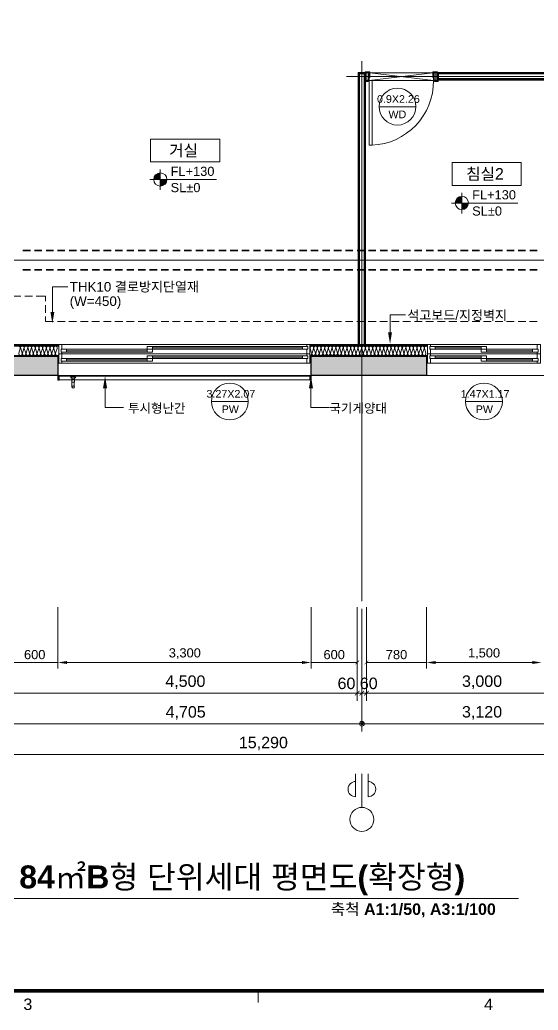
# Model space of a CAD drawing. Header units: millimetres. Extents: x 906 to 41302, y 848 to 28850.
# Drawn here: x 16020 to 22771, y 848 to 13748 of the extents above; entities that cross this region are included whole.
import ezdxf

# ---------------------------------------------------------------- set-up
doc = ezdxf.new("R2010")
doc.units = ezdxf.units.MM
for name, color, linetype in [('PDF_0', 7, 'Continuous'), ('PDF_A-ANNO-LEAD', 7, 'Continuous'), ('PDF_A-ANNO-PONT', 7, 'Continuous'), ('PDF_A-ANNO-TITL', 7, 'Continuous'), ('PDF_A-FLOR-ROOM-IDEN', 7, 'Continuous'), ('PDF_A-ST-AXIS-CEN', 7, 'Continuous'), ('PDF_A-ST-AXIS-DIM', 7, 'Continuous'), ('PDF_A-WIN-IDEN', 7, 'Continuous'), ('PDF_X-FORM(동탄)$G-BORD-FORM', 7, 'Continuous'), ('PDF_X-단위세대$및$주동평면도$A-DETL-HAND', 7, 'Continuous'), ('PDF_X-단위세대$및$주동평면도$A-DOOR', 7, 'Continuous'), ('PDF_X-단위세대$및$주동평면도$A-FIN-INSL', 7, 'Continuous'), ('PDF_X-단위세대$및$주동평면도$A-FIN-INSL-HID', 7, 'Continuous'), ('PDF_X-단위세대$및$주동평면도$A-FLOR-FLIN-TYP', 7, 'Continuous'), ('PDF_X-단위세대$및$주동평면도$A-FLOR-FLIN-TYP2', 7, 'Continuous'), ('PDF_X-단위세대$및$주동평면도$A-ST-AXIS-CEN', 7, 'Continuous'), ('PDF_X-단위세대$및$주동평면도$A-ST-AXIS-CEN-SUB', 7, 'Continuous'), ('PDF_X-단위세대$및$주동평면도$A-ST-CONC', 7, 'Continuous'), ('PDF_X-단위세대$및$주동평면도$A-WALL-DRY', 7, 'Continuous'), ('PDF_X-단위세대$및$주동평면도$A-WIN', 7, 'Continuous'), ('PDF_문자', 7, 'Continuous')]:
    doc.layers.add(name, color=color, linetype=linetype)
doc.layers.add('PDF_X-단위세대$및$주동평면도$A-FIN-INSL-HAT', color=7, linetype='Continuous', true_color=0x666666)
doc.layers.add('PDF_X-단위세대$및$주동평면도$S-ST-CONC-PAT1', color=7, linetype='Continuous', true_color=0xb7b7b7)
doc.styles.add('PDF Arial', font='arial.ttf')
doc.styles.add('PDF Arial Bold', font='arialbd.ttf')

msp = doc.modelspace()

# ---------------------------------------------------------------- linework, layer by layer
at = {"layer": 'PDF_0', "lineweight": 13}
msp.add_lwpolyline([(20594, 4577), (20355, 4577)], close=True, dxfattribs=at)
for radius in [30.2, 30.2, 15.3, 15.3]:
    msp.add_circle((20475, 4578), radius, dxfattribs=at)
at = {"layer": 'PDF_0', "transparency": 33554559}
for points in [[(20388, 5355), (20393, 5350), (20436, 5404)], [(20393, 5350), (20436, 5404), (20441, 5399)], [(20556, 5404), (20513, 5350), (20508, 5355)], [(20561, 5399), (20556, 5404), (20513, 5350)], [(20381, 4950), (20388, 4943), (20442, 5010)], [(20381, 4950), (20388, 4943), (20442, 5010)], [(20388, 4943), (20442, 5010), (20448, 5004)], [(20388, 4943), (20442, 5010), (20448, 5004)], [(20501, 5010), (20448, 4943), (20442, 4950)], [(20442, 4950), (20448, 4943), (20501, 5010)], [(20507, 5004), (20501, 5010), (20448, 4943)], [(20448, 4943), (20501, 5010), (20507, 5004)], [(20561, 5010), (20507, 4943), (20501, 4950)], [(20561, 5010), (20507, 4943), (20501, 4950)], [(20568, 5004), (20561, 5010), (20507, 4943)], [(20568, 5004), (20561, 5010), (20507, 4943)]]:
    msp.add_solid(points, dxfattribs=at)
at = {"layer": 'PDF_A-ANNO-LEAD', "lineweight": 9}
for points in [[(16444, 9941), (16444, 10271), (16644, 10271)], [(20842, 9676), (20842, 9906), (21042, 9906)], [(17130, 8948), (17130, 8697), (17370, 8697)], [(19812, 8948), (19812, 8697), (20052, 8697)]]:
    msp.add_lwpolyline(points, dxfattribs=at)
at = {"layer": 'PDF_A-ANNO-LEAD', "transparency": 33554559}
for points in [[(16470, 9941), (16444, 9792), (16419, 9941)], [(20867, 9676), (20842, 9526), (20816, 9676)], [(17104, 8948), (17130, 9108), (17157, 8948)], [(19786, 8948), (19812, 9108), (19838, 8948)]]:
    msp.add_solid(points, dxfattribs=at)
at = {"layer": 'PDF_A-ANNO-PONT', "lineweight": 13}
for points in [[(17850, 11800), (17850, 11532)], [(18580, 11666), (17715, 11666)], [(21776, 11496), (21776, 11227)], [(22505, 11361), (21642, 11361)]]:
    msp.add_lwpolyline(points, dxfattribs=at)
for centre in [(17850, 11667), (21777, 11362)]:
    msp.add_circle(centre, 86.3, dxfattribs=at)
at = {"layer": 'PDF_A-ANNO-PONT', "transparency": 33554559}
for points in [[(17806, 11741), (17850, 11733), (17795, 11733)], [(17820, 11748), (17850, 11741), (17806, 11741)], [(17850, 11741), (17806, 11741), (17850, 11733)], [(17835, 11752), (17850, 11748), (17820, 11748)], [(17850, 11748), (17820, 11748), (17850, 11741)], [(17850, 11753), (17850, 11752), (17835, 11752)], [(17850, 11752), (17835, 11752), (17850, 11748)], [(17765, 11682), (17850, 11666), (17764, 11666)], [(17768, 11696), (17850, 11682), (17765, 11682)], [(17850, 11682), (17765, 11682), (17850, 11666)], [(17775, 11709), (17850, 11696), (17768, 11696)], [(17850, 11696), (17768, 11696), (17850, 11682)], [(17784, 11722), (17850, 11709), (17775, 11709)], [(17850, 11709), (17775, 11709), (17850, 11696)], [(17795, 11733), (17850, 11722), (17784, 11722)], [(17850, 11722), (17784, 11722), (17850, 11709)], [(17850, 11733), (17795, 11733), (17850, 11722)], [(17937, 11666), (17850, 11666), (17936, 11651)], [(17850, 11666), (17936, 11651), (17850, 11651)], [(17936, 11651), (17850, 11651), (17931, 11636)], [(17850, 11651), (17931, 11636), (17850, 11636)], [(17931, 11636), (17850, 11636), (17925, 11624)], [(17850, 11636), (17925, 11624), (17850, 11624)], [(17925, 11624), (17850, 11624), (17917, 11611)], [(17850, 11624), (17917, 11611), (17850, 11611)], [(17917, 11611), (17850, 11611), (17906, 11600)], [(17850, 11611), (17906, 11600), (17850, 11600)], [(17906, 11600), (17850, 11600), (17893, 11592)], [(17850, 11600), (17893, 11592), (17850, 11592)], [(17893, 11592), (17850, 11592), (17879, 11586)], [(17850, 11592), (17879, 11586), (17850, 11586)], [(17850, 11586), (17850, 11581), (17865, 11581)], [(17850, 11586), (17879, 11586), (17865, 11581)], [(17850, 11581), (17865, 11581), (17850, 11580)], [(21691, 11376), (21776, 11361), (21689, 11361)], [(21695, 11391), (21776, 11376), (21691, 11376)], [(21776, 11376), (21691, 11376), (21776, 11361)], [(21701, 11405), (21776, 11391), (21695, 11391)], [(21776, 11391), (21695, 11391), (21776, 11376)], [(21710, 11416), (21776, 11405), (21701, 11405)], [(21776, 11405), (21701, 11405), (21776, 11391)], [(21720, 11427), (21776, 11416), (21710, 11416)], [(21776, 11416), (21710, 11416), (21776, 11405)], [(21733, 11436), (21776, 11427), (21720, 11427)], [(21776, 11427), (21720, 11427), (21776, 11416)], [(21747, 11443), (21776, 11436), (21733, 11436)], [(21776, 11436), (21733, 11436), (21776, 11427)], [(21761, 11446), (21776, 11443), (21747, 11443)], [(21776, 11443), (21747, 11443), (21776, 11436)], [(21776, 11448), (21776, 11446), (21761, 11446)], [(21776, 11446), (21761, 11446), (21776, 11443)], [(21862, 11361), (21776, 11361), (21861, 11346)], [(21776, 11361), (21861, 11346), (21776, 11346)], [(21861, 11346), (21776, 11346), (21858, 11332)], [(21776, 11346), (21858, 11332), (21776, 11332)], [(21858, 11332), (21776, 11332), (21851, 11318)], [(21776, 11332), (21851, 11318), (21776, 11318)], [(21851, 11318), (21776, 11318), (21842, 11305)], [(21776, 11318), (21842, 11305), (21776, 11305)], [(21842, 11305), (21776, 11305), (21831, 11295)], [(21776, 11305), (21831, 11295), (21776, 11295)], [(21831, 11295), (21776, 11295), (21820, 11286)], [(21776, 11295), (21820, 11286), (21776, 11286)], [(21820, 11286), (21776, 11286), (21806, 11280)], [(21776, 11286), (21806, 11280), (21776, 11280)], [(21776, 11280), (21776, 11277), (21791, 11277)], [(21776, 11280), (21806, 11280), (21791, 11277)], [(21776, 11277), (21791, 11277), (21776, 11274)]]:
    msp.add_solid(points, dxfattribs=at)
at = {"layer": 'PDF_A-ANNO-TITL', "lineweight": 13}
msp.add_lwpolyline([(15735, 2303), (22514, 2303)], dxfattribs=at)
at = {"layer": 'PDF_A-FLOR-ROOM-IDEN', "lineweight": 13}
for points in [[(17724, 11896), (17724, 12195), (18624, 12195), (18624, 11896)], [(21650, 11590), (21650, 11890), (22550, 11890), (22550, 11590)]]:
    msp.add_lwpolyline(points, close=True, dxfattribs=at)
at = {"layer": 'PDF_A-ST-AXIS-CEN', "lineweight": 5}
msp.add_lwpolyline([(20475, 6176), (20475, 7677)], close=True, dxfattribs=at)
at = {"layer": 'PDF_A-ST-AXIS-DIM', "lineweight": 13}
for points in [[(16514, 5297), (16514, 6097)], [(19814, 5297), (19814, 6097)], [(20414, 4877), (20414, 6077)], [(20475, 4477), (20475, 6077)], [(20475, 4877), (20475, 6077)], [(20535, 4877), (20535, 6077)], [(21315, 5297), (21315, 6097)]]:
    msp.add_lwpolyline(points, close=True, dxfattribs=at)
for points in [[(20414, 6097), (20414, 5297)], [(20535, 6097), (20535, 5297)], [(15914, 5376), (16514, 5376)], [(16635, 5376), (19695, 5376)], [(19814, 5376), (20414, 5376)], [(20535, 5376), (21315, 5376)], [(21434, 5376), (22695, 5376)], [(11544, 4976), (11724, 4976), (15624, 4976), (15769, 4976), (15914, 4976), (20414, 4976), (20475, 4976), (20535, 4976), (23534, 4976), (23475, 4976)], [(20594, 4976), (20535, 4976), (20475, 4976), (20414, 4976), (20355, 4976)], [(20414, 4577), (15830, 4577)], [(20535, 4577), (23534, 4577)], [(26775, 4177), (11605, 4177)], [(20475, 3489), (20475, 3926)]]:
    msp.add_lwpolyline(points, dxfattribs=at)
for points in [[(20395, 3827, 1), (20394, 3627), (20394, 3926)], [(20555, 3827, -1), (20555, 3627), (20555, 3926)]]:
    msp.add_lwpolyline(points, format="xyb", dxfattribs=at)
msp.add_circle((20475, 3333), 156, dxfattribs=at)
at = {"layer": 'PDF_A-ST-AXIS-DIM', "transparency": 33554559}
for points in [[(16635, 5396), (16635, 5357), (16514, 5376)], [(19695, 5396), (19695, 5357), (19814, 5376)], [(21434, 5396), (21434, 5357), (21315, 5376)], [(22695, 5396), (22695, 5357), (22815, 5376)]]:
    msp.add_solid(points, dxfattribs=at)
at = {"layer": 'PDF_A-WIN-IDEN', "lineweight": 13}
for points in [[(21176, 12616), (20697, 12616)], [(18995, 8777), (18514, 8777)], [(22304, 8777), (21825, 8777)]]:
    msp.add_lwpolyline(points, dxfattribs=at)
for centre in [(20938, 12617), (18755, 8777), (22065, 8777)]:
    msp.add_circle(centre, 240, dxfattribs=at)
at = {"layer": 'PDF_X-FORM(동탄)$G-BORD-FORM', "lineweight": 0, "const_width": 49.7}
msp.add_lwpolyline([(1124, 1099), (41025, 1099), (41025, 28599), (1124, 28599)], close=True, dxfattribs=at)
at = {"layer": 'PDF_X-FORM(동탄)$G-BORD-FORM', "lineweight": 13}
msp.add_lwpolyline([(19124, 1100), (19124, 949)], dxfattribs=at)
at = {"layer": 'PDF_X-단위세대$및$주동평면도$A-DETL-HAND', "lineweight": 5}
for points in [[(16520, 9056), (16514, 9056), (16514, 9177), (16520, 9177), (16520, 9056), (16531, 9056), (16531, 9110), (16520, 9110)], [(16520, 9177), (16514, 9177)], [(19810, 9056), (19814, 9056), (19814, 9177), (19810, 9177), (19810, 9056), (19797, 9056), (19797, 9110), (19810, 9110)], [(19810, 9177), (19814, 9177)], [(19797, 9107), (16531, 9107)], [(16531, 9059), (19797, 9059)], [(16734, 9085), (16746, 9085), (16746, 9105), (16683, 9105), (16683, 9085), (16694, 9085), (16683, 9085)], [(16692, 9085), (16692, 9094), (16697, 9070), (16697, 9030), (16731, 9030), (16731, 9070), (16736, 9094), (16736, 9085)], [(16736, 9094), (16692, 9094)], [(16731, 9070), (16697, 9070)], [(16697, 9061), (16731, 9061)], [(16699, 9030), (16699, 8965)], [(16729, 9030), (16729, 8965)]]:
    msp.add_lwpolyline(points, dxfattribs=at)
msp.add_circle((16715, 8966), 15.3, dxfattribs=at)
at = {"layer": 'PDF_X-단위세대$및$주동평면도$A-DOOR', "lineweight": 9}
for points in [[(20579, 13071), (20579, 13057), (20524, 13057), (20524, 13062), (20519, 13062), (20519, 13071), (20579, 13071), (20519, 13071), (20519, 13066), (20524, 13066), (20524, 13057), (20579, 13057)], [(20563, 13008), (20563, 13057), (20539, 13057), (20539, 13025), (20539, 12956), (20549, 12956), (20549, 12961), (20563, 12961)], [(20574, 13057), (20574, 13051), (20579, 13051), (20579, 12996), (20570, 12996), (20570, 13008), (20564, 13008), (20564, 13057)], [(21400, 13071), (21400, 13057), (21455, 13057), (21455, 13062), (21460, 13062), (21460, 13071), (21400, 13071), (21460, 13071), (21460, 13066), (21455, 13066), (21455, 13057), (21400, 13057)], [(21405, 13057), (21405, 13051), (21400, 13051), (21400, 12996), (21409, 12996), (21409, 13008), (21414, 13008), (21414, 13057)], [(21415, 13008), (21415, 13057), (21440, 13057), (21440, 13025), (21440, 12956), (21430, 12956), (21430, 12961), (21415, 12961)], [(20509, 12952), (20515, 12952), (20515, 12956), (20559, 12956), (20559, 12944), (20509, 12944)], [(20564, 12961), (20550, 12961), (20550, 12956), (20570, 12956), (20570, 13007), (20564, 13007)], [(20609, 12115), (20570, 12115), (20570, 12956), (20609, 12956)], [(21414, 12961), (21429, 12961), (21429, 12956), (21409, 12956), (21409, 13007), (21414, 13007)], [(21469, 12952), (21464, 12952), (21464, 12956), (21420, 12956), (21420, 12944), (21469, 12944)]]:
    msp.add_lwpolyline(points, close=True, dxfattribs=at)
at = {"layer": 'PDF_X-단위세대$및$주동평면도$A-DOOR', "lineweight": 5}
msp.add_lwpolyline([(20570, 12956), (21409, 12956), (20579, 13057), (21400, 13057)], close=True, dxfattribs=at)
msp.add_arc((20572, 12951), 837, 272.1973, 0.3735, dxfattribs=at)
at = {"layer": 'PDF_X-단위세대$및$주동평면도$A-FIN-INSL', "lineweight": 5}
for points in [[(15209, 9827), (15885, 9827), (15885, 9496), (16529, 9496)], [(15209, 9707), (15765, 9707), (15765, 9377), (16529, 9377)], [(21330, 9496), (19799, 9496)], [(19799, 9377), (21330, 9377)]]:
    msp.add_lwpolyline(points, dxfattribs=at)
at = {"layer": 'PDF_X-단위세대$및$주동평면도$A-FIN-INSL-HAT', "lineweight": 9}
for points in [[(16005, 9497, -0.50163), (16025, 9468), (16007, 9406, 0.50163), (16029, 9377, 0.50163), (16050, 9405), (16032, 9468, -0.50163), (16053, 9497, -0.50163), (16074, 9468), (16055, 9406, 0.50163), (16077, 9377, 0.50163), (16098, 9405), (16079, 9468, -0.50163), (16101, 9497, -0.50163), (16122, 9468), (16103, 9406, 0.50163), (16125, 9377, 0.50163), (16146, 9405), (16127, 9468, -0.50163), (16149, 9497, -0.50163), (16170, 9468), (16151, 9406, 0.50163), (16173, 9377, 0.50163), (16194, 9405), (16175, 9468, -0.50163), (16197, 9497, -0.50163), (16218, 9468), (16199, 9406, 0.50163), (16221, 9377, 0.50163), (16242, 9405), (16223, 9468, -0.50163), (16245, 9497, -0.50163), (16266, 9468), (16247, 9406, 0.50163), (16269, 9377, 0.50163), (16290, 9405), (16271, 9468, -0.50163), (16293, 9497, -0.50163), (16314, 9468), (16295, 9406, 0.50163), (16317, 9377, 0.50163), (16338, 9405), (16319, 9468, -0.50163), (16341, 9497, -0.50163), (16362, 9468), (16343, 9406, 0.50163), (16364, 9377, 0.50163), (16386, 9405), (16367, 9468, -0.50163), (16389, 9497, -0.50163), (16409, 9468), (16391, 9406, 0.50163), (16413, 9377, 0.50163), (16434, 9405), (16416, 9468, -0.50163), (16438, 9497, -0.50163), (16458, 9468), (16439, 9406, 0.50163), (16461, 9377, 0.50163), (16481, 9405), (16463, 9468, -0.50163), (16485, 9497, -0.50163), (16506, 9468), (16487, 9405, 0.50163), (16509, 9377, 0.318422), (16531, 9392)], [(20205, 9405), (20187, 9468, -0.501616), (20208, 9497, -0.501616), (20229, 9468), (20210, 9406, 0.501616), (20232, 9377, 0.501616), (20252, 9405), (20234, 9468, -0.501616), (20256, 9497, -0.501616), (20277, 9468), (20259, 9406, 0.501616), (20280, 9377, 0.501616), (20301, 9405), (20282, 9468, -0.501616), (20304, 9497, -0.501616), (20325, 9468), (20306, 9406, 0.501616), (20328, 9377, 0.501616), (20349, 9405), (20330, 9468, -0.501616), (20352, 9497, -0.501616), (20373, 9468), (20354, 9406, 0.501616), (20376, 9377, 0.501616), (20397, 9405), (20378, 9468, -0.501616), (20400, 9497, -0.501616), (20421, 9468), (20402, 9406, 0.501616), (20424, 9377, 0.501616), (20445, 9405), (20426, 9468, -0.501616), (20448, 9497, -0.501616), (20469, 9468), (20450, 9406, 0.501616), (20472, 9377, 0.501616), (20493, 9405), (20474, 9468, -0.501616), (20496, 9497, -0.501616), (20517, 9468), (20498, 9406, 0.501616), (20520, 9377, 0.501616), (20541, 9405), (20522, 9468, -0.501616), (20544, 9497, -0.501616), (20564, 9468), (20546, 9406, 0.501616), (20568, 9377, 0.501616), (20589, 9405), (20570, 9468, -0.501616), (20591, 9497, -0.501616), (20613, 9468), (20594, 9406, 0.501616), (20616, 9377, 0.501616), (20636, 9405), (20618, 9468, -0.501616), (20640, 9497, -0.501616), (20661, 9468), (20643, 9406, 0.501616), (20665, 9377, 0.501616), (20685, 9405), (20666, 9468, -0.501616), (20688, 9497, -0.501616), (20708, 9468), (20690, 9406, 0.501616), (20712, 9377, 0.501616), (20733, 9405), (20715, 9468, -0.501616), (20736, 9497, -0.501616), (20757, 9468), (20738, 9406, 0.501616), (20760, 9377, 0.501616), (20780, 9405), (20762, 9468, -0.501616), (20784, 9497, -0.501616), (20805, 9468), (20787, 9406, 0.501616), (20808, 9377, 0.501616), (20829, 9405), (20810, 9468, -0.501616), (20832, 9497, -0.501616), (20852, 9468), (20834, 9406, 0.501616), (20856, 9377, 0.501616), (20877, 9405), (20859, 9468, -0.501616), (20880, 9497, -0.501616), (20901, 9468), (20882, 9406, 0.501616), (20904, 9377, 0.501616), (20924, 9405), (20906, 9468, -0.501616), (20928, 9497, -0.501616), (20949, 9468), (20931, 9406, 0.501616), (20952, 9377, 0.501616), (20973, 9405), (20954, 9468, -0.501616), (20976, 9497, -0.501616), (20996, 9468), (20978, 9406, 0.501616), (21000, 9377, 0.501616), (21021, 9405), (21003, 9468, -0.501616), (21024, 9497, -0.501616), (21045, 9468), (21026, 9406, 0.501616), (21048, 9377, 0.501616), (21069, 9405), (21050, 9468, -0.501616), (21072, 9497, -0.501616), (21093, 9468), (21074, 9406, 0.501616), (21096, 9377, 0.501616), (21117, 9405), (21098, 9468, -0.501616), (21120, 9497, -0.501616), (21141, 9468), (21122, 9406, 0.501616), (21144, 9377, 0.501616), (21165, 9405), (21146, 9468, -0.501616), (21168, 9497, -0.501616), (21189, 9468), (21170, 9406, 0.501616), (21192, 9377, 0.501616), (21213, 9405), (21194, 9468, -0.501616), (21216, 9497, -0.501616), (21237, 9468), (21218, 9406, 0.501616), (21240, 9377, 0.501616), (21261, 9405), (21242, 9468, -0.501616), (21264, 9497, -0.501616), (21285, 9468), (21266, 9406, 0.501616), (21288, 9377, 0.501616), (21308, 9405), (21291, 9468, -0.501616), (21312, 9497, -0.239972), (21331, 9488)]]:
    msp.add_lwpolyline(points, format="xyb", dxfattribs=at)
for points in [[(19820, 9405), (19802, 9468)], [(19845, 9468), (19826, 9405)], [(19869, 9405), (19850, 9468)], [(19892, 9468), (19874, 9405)], [(19917, 9405), (19898, 9468)], [(19941, 9468), (19922, 9405)], [(19964, 9405), (19946, 9468)], [(19989, 9468), (19970, 9405)], [(20013, 9405), (19994, 9468)], [(20036, 9468), (20018, 9405)], [(20061, 9405), (20042, 9468)], [(20085, 9468), (20066, 9405)], [(20108, 9405), (20090, 9468)], [(20133, 9468), (20114, 9405)], [(20157, 9405), (20138, 9468)], [(20180, 9468), (20162, 9405)], [(19799, 9377), (19799, 9377)]]:
    msp.add_lwpolyline(points, dxfattribs=at)
for centre, radius, start, end in [((19824, 9475), 22.7, 89.9953, 196.5517), ((19824, 9475), 22.8, 343.4484, 90.0047), ((19872, 9475), 22.7, 89.9953, 196.5517), ((19872, 9475), 22.8, 343.4484, 90.0047), ((19920, 9475), 22.7, 89.9953, 196.5517), ((19920, 9475), 22.8, 343.4484, 90.0047), ((19968, 9475), 22.7, 89.9953, 196.5517), ((19968, 9475), 22.8, 343.4484, 90.0047), ((20016, 9475), 22.7, 89.9953, 196.5517), ((20016, 9475), 22.8, 343.4484, 90.0047), ((20064, 9475), 22.7, 89.9953, 196.5517), ((20064, 9475), 22.8, 343.4484, 90.0047), ((20112, 9475), 22.7, 89.9953, 196.5517), ((20112, 9475), 22.8, 343.4484, 90.0047), ((20160, 9475), 22.7, 89.9953, 196.5517), ((20160, 9475), 22.8, 343.4484, 90.0047), ((19800, 9400), 22.7, 269.9953, 16.5516), ((19847, 9400), 22.8, 163.4483, 270.0047), ((19847, 9400), 22.7, 269.9953, 16.5516), ((19896, 9400), 22.8, 163.4483, 270.0047), ((19896, 9400), 22.7, 269.9953, 16.5516), ((19944, 9400), 22.8, 163.4483, 270.0047), ((19944, 9400), 22.7, 269.9953, 16.5516), ((19992, 9400), 22.8, 163.4483, 270.0047), ((19992, 9400), 22.7, 269.9953, 16.5516), ((20040, 9400), 22.8, 163.4483, 270.0047), ((20040, 9400), 22.7, 269.9953, 16.5516), ((20088, 9400), 22.8, 163.4483, 270.0047), ((20088, 9400), 22.7, 269.9953, 16.5516), ((20136, 9400), 22.8, 163.4483, 270.0047), ((20136, 9400), 22.7, 269.9953, 16.5516), ((20184, 9400), 22.8, 163.4483, 270.0047), ((20184, 9400), 22.7, 269.9953, 16.5516)]:
    msp.add_arc(centre, radius, start, end, dxfattribs=at)
at = {"layer": 'PDF_X-단위세대$및$주동평면도$A-FIN-INSL-HID', "lineweight": 5}
for points in [[(15934, 10146), (16035, 10146)], [(16085, 10146), (16184, 10146)], [(16235, 10146), (16354, 10146), (16354, 10082)], [(16354, 10032), (16354, 9931)], [(16354, 9882), (16354, 9817), (16459, 9817)], [(16509, 9817), (16609, 9817)], [(16659, 9817), (16760, 9817)], [(16810, 9817), (16909, 9817)], [(16960, 9817), (17059, 9817)], [(17109, 9817), (17210, 9817)], [(17259, 9817), (17360, 9817)], [(17410, 9817), (17509, 9817)], [(17560, 9817), (17659, 9817)], [(17709, 9817), (17810, 9817)], [(17859, 9817), (17960, 9817)], [(18010, 9817), (18109, 9817)], [(18160, 9817), (18259, 9817)], [(18309, 9817), (18410, 9817)], [(18459, 9817), (18559, 9817)], [(18610, 9817), (18709, 9817)], [(18759, 9817), (18860, 9817)], [(18909, 9817), (19010, 9817)], [(19060, 9817), (19159, 9817)], [(19210, 9817), (19309, 9817)], [(19359, 9817), (19460, 9817)], [(19509, 9817), (19610, 9817)], [(19660, 9817), (19759, 9817)], [(19810, 9817), (19909, 9817)], [(19959, 9817), (20060, 9817)], [(20109, 9817), (20210, 9817)], [(20260, 9817), (20359, 9817)], [(20410, 9817), (20509, 9817)], [(20559, 9817), (20660, 9817)], [(20709, 9817), (20809, 9817)], [(20860, 9817), (20959, 9817)], [(21009, 9817), (21110, 9817)], [(21159, 9817), (21260, 9817)], [(21310, 9817), (21409, 9817)], [(21460, 9817), (21559, 9817)], [(21609, 9817), (21710, 9817)], [(21759, 9817), (21860, 9817)], [(21910, 9817), (22009, 9817)], [(22060, 9817), (22159, 9817)], [(22209, 9817), (22310, 9817)], [(22359, 9817), (22460, 9817)], [(22510, 9817), (22609, 9817)], [(22660, 9817), (22759, 9817)]]:
    msp.add_lwpolyline(points, dxfattribs=at)
at = {"layer": 'PDF_X-단위세대$및$주동평면도$A-FLOR-FLIN-TYP', "lineweight": 5}
for points in [[(19814, 9116), (16514, 9116)], [(21315, 9116), (22815, 9116)]]:
    msp.add_lwpolyline(points, dxfattribs=at)
at = {"layer": 'PDF_X-단위세대$및$주동평면도$A-FLOR-FLIN-TYP2', "lineweight": 5}
msp.add_lwpolyline([(16514, 9116), (19814, 9116)], dxfattribs=at)
at = {"layer": 'PDF_X-단위세대$및$주동평면도$A-ST-AXIS-CEN', "lineweight": 5}
for points in [[(20275, 13011), (24929, 13011), (24929, 16302)], [(20475, 7677), (20475, 13211)], [(15769, 10616), (26885, 10616), (28564, 10616)], [(15769, 9116), (26885, 9116), (28564, 9116)]]:
    msp.add_lwpolyline(points, dxfattribs=at)
at = {"layer": 'PDF_X-단위세대$및$주동평면도$A-ST-AXIS-CEN-SUB', "transparency": 33554559}
for points in [[(16160, 10732), (16160, 10752), (16059, 10732)], [(16160, 10752), (16059, 10732), (16059, 10752)], [(16310, 10732), (16310, 10752), (16209, 10732)], [(16310, 10752), (16209, 10732), (16209, 10752)], [(16459, 10732), (16459, 10752), (16360, 10732)], [(16459, 10752), (16360, 10732), (16360, 10752)], [(16609, 10732), (16609, 10752), (16509, 10732)], [(16609, 10752), (16509, 10732), (16509, 10752)], [(16760, 10732), (16760, 10752), (16659, 10732)], [(16760, 10752), (16659, 10732), (16659, 10752)], [(16909, 10732), (16909, 10752), (16810, 10732)], [(16909, 10752), (16810, 10732), (16810, 10752)], [(17059, 10732), (17059, 10752), (16960, 10732)], [(17059, 10752), (16960, 10732), (16960, 10752)], [(17210, 10732), (17210, 10752), (17109, 10732)], [(17210, 10752), (17109, 10732), (17109, 10752)], [(17360, 10732), (17360, 10752), (17259, 10732)], [(17360, 10752), (17259, 10732), (17259, 10752)], [(17509, 10732), (17509, 10752), (17410, 10732)], [(17509, 10752), (17410, 10732), (17410, 10752)], [(17659, 10732), (17659, 10752), (17560, 10732)], [(17659, 10752), (17560, 10732), (17560, 10752)], [(17810, 10732), (17810, 10752), (17709, 10732)], [(17810, 10752), (17709, 10732), (17709, 10752)], [(17960, 10732), (17960, 10752), (17859, 10732)], [(17960, 10752), (17859, 10732), (17859, 10752)], [(18109, 10732), (18109, 10752), (18010, 10732)], [(18109, 10752), (18010, 10732), (18010, 10752)], [(18259, 10732), (18259, 10752), (18160, 10732)], [(18259, 10752), (18160, 10732), (18160, 10752)], [(18410, 10732), (18410, 10752), (18309, 10732)], [(18410, 10752), (18309, 10732), (18309, 10752)], [(18559, 10732), (18559, 10752), (18459, 10732)], [(18559, 10752), (18459, 10732), (18459, 10752)], [(18709, 10732), (18709, 10752), (18610, 10732)], [(18709, 10752), (18610, 10732), (18610, 10752)], [(18860, 10732), (18860, 10752), (18759, 10732)], [(18860, 10752), (18759, 10732), (18759, 10752)], [(19010, 10732), (19010, 10752), (18909, 10732)], [(19010, 10752), (18909, 10732), (18909, 10752)], [(19159, 10732), (19159, 10752), (19060, 10732)], [(19159, 10752), (19060, 10732), (19060, 10752)], [(19309, 10732), (19309, 10752), (19210, 10732)], [(19309, 10752), (19210, 10732), (19210, 10752)], [(19460, 10732), (19460, 10752), (19359, 10732)], [(19460, 10752), (19359, 10732), (19359, 10752)], [(19610, 10732), (19610, 10752), (19509, 10732)], [(19610, 10752), (19509, 10732), (19509, 10752)], [(19759, 10732), (19759, 10752), (19660, 10732)], [(19759, 10752), (19660, 10732), (19660, 10752)], [(19909, 10732), (19909, 10752), (19810, 10732)], [(19909, 10752), (19810, 10732), (19810, 10752)], [(20060, 10732), (20060, 10752), (19959, 10732)], [(20060, 10752), (19959, 10732), (19959, 10752)], [(20210, 10732), (20210, 10752), (20109, 10732)], [(20210, 10752), (20109, 10732), (20109, 10752)], [(20359, 10732), (20359, 10752), (20260, 10732)], [(20359, 10752), (20260, 10732), (20260, 10752)], [(20509, 10732), (20509, 10752), (20410, 10732)], [(20509, 10752), (20410, 10732), (20410, 10752)], [(20660, 10732), (20660, 10752), (20559, 10732)], [(20660, 10752), (20559, 10732), (20559, 10752)], [(20809, 10732), (20809, 10752), (20709, 10732)], [(20809, 10752), (20709, 10732), (20709, 10752)], [(20959, 10732), (20959, 10752), (20860, 10732)], [(20959, 10752), (20860, 10732), (20860, 10752)], [(21110, 10732), (21110, 10752), (21009, 10732)], [(21110, 10752), (21009, 10732), (21009, 10752)], [(21260, 10732), (21260, 10752), (21159, 10732)], [(21260, 10752), (21159, 10732), (21159, 10752)], [(21409, 10732), (21409, 10752), (21310, 10732)], [(21409, 10752), (21310, 10732), (21310, 10752)], [(21559, 10732), (21559, 10752), (21460, 10732)], [(21559, 10752), (21460, 10732), (21460, 10752)], [(21710, 10732), (21710, 10752), (21609, 10732)], [(21710, 10752), (21609, 10732), (21609, 10752)], [(21860, 10732), (21860, 10752), (21759, 10732)], [(21860, 10752), (21759, 10732), (21759, 10752)], [(22009, 10732), (22009, 10752), (21910, 10732)], [(22009, 10752), (21910, 10732), (21910, 10752)], [(22159, 10732), (22159, 10752), (22060, 10732)], [(22159, 10752), (22060, 10732), (22060, 10752)], [(22310, 10732), (22310, 10752), (22209, 10732)], [(22310, 10752), (22209, 10732), (22209, 10752)], [(22460, 10732), (22460, 10752), (22359, 10732)], [(22460, 10752), (22359, 10732), (22359, 10752)], [(22609, 10732), (22609, 10752), (22510, 10732)], [(22609, 10752), (22510, 10732), (22510, 10752)], [(22759, 10732), (22759, 10752), (22660, 10732)], [(22759, 10752), (22660, 10732), (22660, 10752)], [(16160, 10482), (16160, 10502), (16059, 10482)], [(16160, 10502), (16059, 10482), (16059, 10502)], [(16310, 10482), (16310, 10502), (16209, 10482)], [(16310, 10502), (16209, 10482), (16209, 10502)], [(16459, 10482), (16459, 10502), (16360, 10482)], [(16459, 10502), (16360, 10482), (16360, 10502)], [(16609, 10482), (16609, 10502), (16509, 10482)], [(16609, 10502), (16509, 10482), (16509, 10502)], [(16760, 10482), (16760, 10502), (16659, 10482)], [(16760, 10502), (16659, 10482), (16659, 10502)], [(16909, 10482), (16909, 10502), (16810, 10482)], [(16909, 10502), (16810, 10482), (16810, 10502)], [(17059, 10482), (17059, 10502), (16960, 10482)], [(17059, 10502), (16960, 10482), (16960, 10502)], [(17210, 10482), (17210, 10502), (17109, 10482)], [(17210, 10502), (17109, 10482), (17109, 10502)], [(17360, 10482), (17360, 10502), (17259, 10482)], [(17360, 10502), (17259, 10482), (17259, 10502)], [(17509, 10482), (17509, 10502), (17410, 10482)], [(17509, 10502), (17410, 10482), (17410, 10502)], [(17659, 10482), (17659, 10502), (17560, 10482)], [(17659, 10502), (17560, 10482), (17560, 10502)], [(17810, 10482), (17810, 10502), (17709, 10482)], [(17810, 10502), (17709, 10482), (17709, 10502)], [(17960, 10482), (17960, 10502), (17859, 10482)], [(17960, 10502), (17859, 10482), (17859, 10502)], [(18109, 10482), (18109, 10502), (18010, 10482)], [(18109, 10502), (18010, 10482), (18010, 10502)], [(18259, 10482), (18259, 10502), (18160, 10482)], [(18259, 10502), (18160, 10482), (18160, 10502)], [(18410, 10482), (18410, 10502), (18309, 10482)], [(18410, 10502), (18309, 10482), (18309, 10502)], [(18559, 10482), (18559, 10502), (18459, 10482)], [(18559, 10502), (18459, 10482), (18459, 10502)], [(18709, 10482), (18709, 10502), (18610, 10482)], [(18709, 10502), (18610, 10482), (18610, 10502)], [(18860, 10482), (18860, 10502), (18759, 10482)], [(18860, 10502), (18759, 10482), (18759, 10502)], [(19010, 10482), (19010, 10502), (18909, 10482)], [(19010, 10502), (18909, 10482), (18909, 10502)], [(19159, 10482), (19159, 10502), (19060, 10482)], [(19159, 10502), (19060, 10482), (19060, 10502)], [(19309, 10482), (19309, 10502), (19210, 10482)], [(19309, 10502), (19210, 10482), (19210, 10502)], [(19460, 10482), (19460, 10502), (19359, 10482)], [(19460, 10502), (19359, 10482), (19359, 10502)], [(19610, 10482), (19610, 10502), (19509, 10482)], [(19610, 10502), (19509, 10482), (19509, 10502)], [(19759, 10482), (19759, 10502), (19660, 10482)], [(19759, 10502), (19660, 10482), (19660, 10502)], [(19909, 10482), (19909, 10502), (19810, 10482)], [(19909, 10502), (19810, 10482), (19810, 10502)], [(20060, 10482), (20060, 10502), (19959, 10482)], [(20060, 10502), (19959, 10482), (19959, 10502)], [(20210, 10482), (20210, 10502), (20109, 10482)], [(20210, 10502), (20109, 10482), (20109, 10502)], [(20359, 10482), (20359, 10502), (20260, 10482)], [(20359, 10502), (20260, 10482), (20260, 10502)], [(20509, 10482), (20509, 10502), (20410, 10482)], [(20509, 10502), (20410, 10482), (20410, 10502)], [(20660, 10482), (20660, 10502), (20559, 10482)], [(20660, 10502), (20559, 10482), (20559, 10502)], [(20809, 10482), (20809, 10502), (20709, 10482)], [(20809, 10502), (20709, 10482), (20709, 10502)], [(20959, 10482), (20959, 10502), (20860, 10482)], [(20959, 10502), (20860, 10482), (20860, 10502)], [(21110, 10482), (21110, 10502), (21009, 10482)], [(21110, 10502), (21009, 10482), (21009, 10502)], [(21260, 10482), (21260, 10502), (21159, 10482)], [(21260, 10502), (21159, 10482), (21159, 10502)], [(21409, 10482), (21409, 10502), (21310, 10482)], [(21409, 10502), (21310, 10482), (21310, 10502)], [(21559, 10482), (21559, 10502), (21460, 10482)], [(21559, 10502), (21460, 10482), (21460, 10502)], [(21710, 10482), (21710, 10502), (21609, 10482)], [(21710, 10502), (21609, 10482), (21609, 10502)], [(21860, 10482), (21860, 10502), (21759, 10482)], [(21860, 10502), (21759, 10482), (21759, 10502)], [(22009, 10482), (22009, 10502), (21910, 10482)], [(22009, 10502), (21910, 10482), (21910, 10502)], [(22159, 10482), (22159, 10502), (22060, 10482)], [(22159, 10502), (22060, 10482), (22060, 10502)], [(22310, 10482), (22310, 10502), (22209, 10482)], [(22310, 10502), (22209, 10482), (22209, 10502)], [(22460, 10482), (22460, 10502), (22359, 10482)], [(22460, 10502), (22359, 10482), (22359, 10502)], [(22609, 10482), (22609, 10502), (22510, 10482)], [(22609, 10502), (22510, 10482), (22510, 10502)], [(22759, 10482), (22759, 10502), (22660, 10482)], [(22759, 10502), (22660, 10482), (22660, 10502)]]:
    msp.add_solid(points, dxfattribs=at)
at = {"layer": 'PDF_X-단위세대$및$주동평면도$A-ST-CONC', "lineweight": 25}
for points in [[(15224, 9696), (15754, 9696), (15754, 9366), (16514, 9366), (16514, 9116), (15505, 9116), (15505, 9447), (15224, 9447)], [(19814, 9366), (21315, 9366), (21315, 9116), (19814, 9116)]]:
    msp.add_lwpolyline(points, close=True, dxfattribs=at)
at = {"layer": 'PDF_X-단위세대$및$주동평면도$A-WALL-DRY', "lineweight": 13}
for points in [[(20524, 9517), (20524, 13062), (20425, 13062), (20425, 9517)], [(20515, 9517), (20515, 13051), (20434, 13051), (20434, 9517)], [(20504, 9517), (20504, 13042), (20445, 13042), (20445, 9517)], [(23644, 9517), (23644, 13062), (21455, 13062), (21455, 12961), (23545, 12961), (23545, 9517)], [(23635, 9517), (23635, 13051), (21464, 13051), (21464, 12972), (23554, 12972), (23554, 9517)], [(23624, 9517), (23624, 13042), (21475, 13042), (21475, 12982), (23565, 12982), (23565, 9517)], [(15209, 9847), (15905, 9847), (15905, 9517), (16529, 9517)], [(15209, 9836), (15894, 9836), (15894, 9507), (16529, 9507)], [(21330, 9517), (19799, 9517)], [(21330, 9507), (19799, 9507)]]:
    msp.add_lwpolyline(points, dxfattribs=at)
at = {"layer": 'PDF_X-단위세대$및$주동평면도$A-WIN', "lineweight": 9}
for points in [[(16569, 9456), (16569, 9517), (16529, 9517), (16529, 9397), (16569, 9397), (16569, 9420)], [(19759, 9456), (19759, 9397), (19799, 9397), (19799, 9517), (19759, 9517), (19759, 9492)], [(21370, 9456), (21370, 9397), (21330, 9397), (21330, 9517), (21370, 9517), (21370, 9492)], [(22759, 9456), (22759, 9517), (22800, 9517), (22800, 9397), (22759, 9397), (22759, 9420)], [(16569, 9337), (16569, 9397), (16529, 9397), (16529, 9276), (16569, 9276), (16569, 9301)], [(19759, 9337), (19759, 9276), (19799, 9276), (19799, 9397), (19759, 9397), (19759, 9373)], [(21370, 9337), (21370, 9276), (21330, 9276), (21330, 9397), (21370, 9397), (21370, 9373)], [(22759, 9337), (22759, 9397), (22800, 9397), (22800, 9276), (22759, 9276), (22759, 9301)]]:
    msp.add_lwpolyline(points, dxfattribs=at)
for points in [[(16560, 9420), (16630, 9420), (16630, 9456), (16560, 9456)], [(17679, 9456), (17749, 9456), (17749, 9492), (17679, 9492)], [(17749, 9420), (17679, 9420), (17679, 9456), (17749, 9456)], [(19770, 9456), (19700, 9456), (19700, 9492), (19770, 9492)], [(21359, 9456), (21429, 9456), (21429, 9492), (21359, 9492)], [(22099, 9456), (22029, 9456), (22029, 9492), (22099, 9492)], [(22029, 9420), (22099, 9420), (22099, 9456), (22029, 9456)], [(22769, 9420), (22699, 9420), (22699, 9456), (22769, 9456)], [(16560, 9301), (16630, 9301), (16630, 9337), (16560, 9337)], [(17679, 9337), (17749, 9337), (17749, 9373), (17679, 9373)], [(17749, 9301), (17679, 9301), (17679, 9337), (17749, 9337)], [(19770, 9337), (19700, 9337), (19700, 9373), (19770, 9373)], [(21359, 9337), (21429, 9337), (21429, 9373), (21359, 9373)], [(22099, 9337), (22029, 9337), (22029, 9373), (22099, 9373)], [(22029, 9301), (22099, 9301), (22099, 9337), (22029, 9337)], [(22769, 9301), (22699, 9301), (22699, 9337), (22769, 9337)]]:
    msp.add_lwpolyline(points, close=True, dxfattribs=at)
at = {"layer": 'PDF_X-단위세대$및$주동평면도$A-WIN', "lineweight": 5}
for points in [[(16569, 9517), (19759, 9517)], [(17679, 9456), (16630, 9456)], [(17679, 9438), (16630, 9438)], [(17679, 9420), (16630, 9420)], [(17749, 9492), (19700, 9492)], [(17749, 9474), (19700, 9474)], [(17749, 9456), (19700, 9456)], [(22759, 9517), (21370, 9517)], [(22029, 9492), (21429, 9492)], [(22029, 9474), (21429, 9474)], [(22029, 9456), (21429, 9456)], [(22099, 9456), (22699, 9456)], [(22099, 9438), (22699, 9438)], [(22099, 9420), (22699, 9420)], [(16569, 9397), (19759, 9397)], [(17679, 9337), (16630, 9337)], [(17679, 9319), (16630, 9319)], [(17679, 9301), (16630, 9301)], [(17749, 9373), (19700, 9373)], [(17749, 9355), (19700, 9355)], [(17749, 9337), (19700, 9337)], [(22759, 9397), (21370, 9397)], [(22029, 9373), (21429, 9373)], [(22029, 9355), (21429, 9355)], [(22029, 9337), (21429, 9337)], [(22099, 9337), (22699, 9337)], [(22099, 9319), (22699, 9319)], [(22099, 9301), (22699, 9301)]]:
    msp.add_lwpolyline(points, dxfattribs=at)
for points in [[(19759, 9276), (16569, 9276)], [(21370, 9276), (22759, 9276)]]:
    msp.add_lwpolyline(points, close=True, dxfattribs=at)
at = {"layer": 'PDF_X-단위세대$및$주동평면도$S-ST-CONC-PAT1', "transparency": 33554559}
for points in [[(16514, 9366), (15505, 9366), (16514, 9116)], [(15505, 9366), (16514, 9116), (15505, 9116)], [(21315, 9366), (19814, 9366), (21315, 9116)], [(19814, 9366), (21315, 9116), (19814, 9116)]]:
    msp.add_solid(points, dxfattribs=at)

# ---------------------------------------------------------------- texts
at = {"layer": 'PDF_문자', "attachment_point": 7}
for s, insert, char_height, style in [('0.9X2.26', (20672, 12665), 99.6, 'PDF Arial'), ('WD', (20821, 12466), 99.6, 'PDF Arial'), ('거실', (17965, 11955), 149.4, 'PDF Arial'), ('FL+130', (17984, 11713), 119.5, 'PDF Arial'), ('침실2', (21833, 11653), 149.4, 'PDF Arial'), ('SL±0', (17984, 11501), 119.5, 'PDF Arial'), ('FL+130', (21911, 11407), 119.5, 'PDF Arial'), ('SL±0', (21911, 11196), 119.5, 'PDF Arial'), ('THK10 결로방지단열재', (16670, 10195), 124.49, 'PDF Arial'), ('(W=450)', (16670, 9983), 124.5, 'PDF Arial'), ('석고보드/지정벽지', (21067, 9825), 124.5, 'PDF Arial'), ('3.27X2.07', (18452, 8825), 99.6, 'PDF Arial'), ('1.47X1.17', (21763, 8825), 99.6, 'PDF Arial'), ('투시형난간', (17429, 8616), 119.5, 'PDF Arial'), ('PW', (18649, 8626), 99.6, 'PDF Arial'), ('국기게양대', (20052, 8616), 119.5, 'PDF Arial'), ('PW', (21958, 8626), 99.6, 'PDF Arial'), ('3,300', (17960, 5420), 119.5, 'PDF Arial'), ('1,500', (21857, 5420), 119.5, 'PDF Arial'), ('600', (16075, 5418), 119.5, 'PDF Arial'), ('600', (19975, 5418), 119.5, 'PDF Arial'), ('780', (20787, 5418), 119.5, 'PDF Arial'), ('4,500', (17915, 5031), 149.4, 'PDF Arial'), ('60 60', (20158, 5028), 149.4, 'PDF Arial'), ('3,000', (21779, 5031), 149.4, 'PDF Arial'), ('4,705', (17919, 4631), 149.4, 'PDF Arial'), ('3,120', (21779, 4632), 149.4, 'PDF Arial'), ('15,290', (18873, 4232), 149.4, 'PDF Arial'), ('84㎡B형 단위세대 평면도(확장형)', (16013, 2344), 298.77, 'PDF Arial Bold'), ('축척 A1:1/50, A3:1/100', (20070, 2055), 149.38, 'PDF Arial Bold'), ('3', (16067, 848), 149, 'PDF Arial'), ('4', (22067, 850), 149, 'PDF Arial')]:
    msp.add_mtext(s, dxfattribs=dict(at, insert=insert, char_height=char_height, style=style))

doc.saveas('drawing.dxf')
